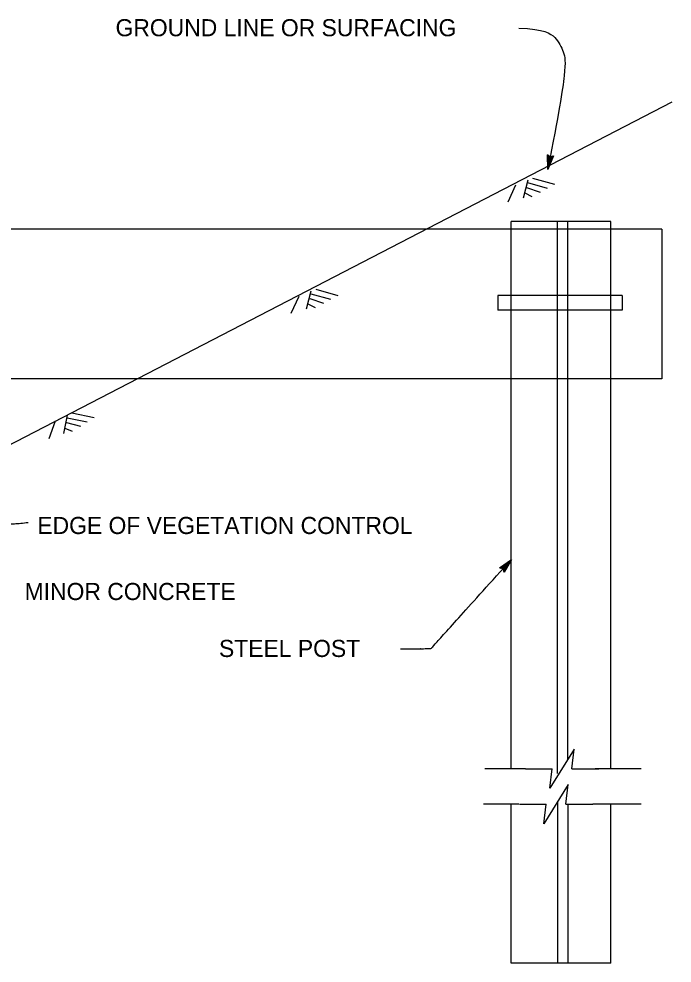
# Model space of a CAD drawing. Extents: x -893 to 867, y -474 to 712.
# Drawn here: x -464.6 to -197.5, y -132.4 to 253.9 of the extents above; entities that cross this region are included whole.
import ezdxf

# ---------------------------------------------------------------- set-up
doc = ezdxf.new("R2010")
doc.units = 0
for name, color, linetype in [('56 Stage 3 Anno', 7, 'Continuous'), ('57 Undefined', 7, 'Continuous'), ('60 Nongeo Data', 7, 'Continuous')]:
    doc.layers.add(name, color=color, linetype=linetype)

msp = doc.modelspace()

# ---------------------------------------------------------------- linework, layer by layer
at = {"layer": '56 Stage 3 Anno'}
for p, q in [((-261.5, 185.79), (-264.69, 178.86)), ((-256.53, 187.92), (-258.44, 180.56)), ((-256.59, 186.91), (-248.56, 184.63)), ((-254.5, 188.78), (-245.53, 186.22)), ((-257.75, 182.73), (-254.85, 181.24)), ((-257.01, 184.93), (-251.38, 183.02)), ((-343.15, 143.33), (-334.18, 140.77)), ((-350.14, 140.34), (-353.34, 133.41)), ((-345.18, 142.47), (-347.09, 135.11)), ((-345.66, 139.48), (-340.03, 137.57)), ((-345.24, 141.46), (-337.21, 139.18)), ((-346.4, 137.28), (-343.5, 135.79)), ((-442.94, 92.73), (-433.81, 90.8)), ((-449.71, 89.26), (-452.41, 82.12)), ((-444.9, 91.73), (-446.3, 84.25)), ((-444.89, 90.72), (-436.73, 89)), ((-445.76, 86.47), (-442.77, 85.18)), ((-445.17, 88.71), (-439.42, 87.2))]:
    msp.add_line(p, q, dxfattribs=at)
for points in [[(-245.91, 197.79), (-248.36, 192.25), (-248.49, 198.3), (-248.19, 198.03), (-248.1, 193.6), (-246.3, 197.65), (-246.68, 197.51), (-247.83, 194.92), (-247.89, 197.75), (-247.59, 197.48), (-247.56, 196.25), (-247.06, 197.38), (-247.36, 197.27), (-248.49, 198.3), (-247.36, 197.27)], [(-268.12, 29.28), (-263.18, 32.78), (-266.17, 27.52), (-266.29, 27.91), (-264.1, 31.76), (-267.72, 29.2), (-267.32, 29.12), (-265.01, 30.77), (-266.4, 28.3), (-266.52, 28.69), (-265.92, 29.76), (-266.92, 29.05), (-266.61, 28.98), (-266.17, 27.52), (-266.61, 28.98)]]:
    msp.add_lwpolyline(points, close=True, dxfattribs=at)
for points, degree in [([(-260.22, 250.14), (-249.57, 249.61), (-244.86, 246.47), (-241.55, 240.36), (-240.72, 234.42), (-243.75, 215.34), (-248.36, 192.25)], 3), ([(-485.63, 64.56), (-476.97, 66.76), (-468.89, 65.37), (-475.08, 52.14), (-473.45, 46.27), (-460.85, 47.89)], 2), ([(-308.48, -3.84), (-296.24, -3.84), (-295.63, -3.22), (-263.32, 32.6)], 2)]:
    msp.add_open_spline(points, degree=degree, dxfattribs=at)
at = {"layer": '60 Nongeo Data'}
for p, q in [((-645.6, -12.02), (-197.47, 219.88)), ((-263.27, 106.96), (-263.27, 170.93)), ((-222.56, 170.93), (-263.27, 170.93)), ((-244.41, -54.78), (-244.41, 171.02)), ((-240.16, -49.08), (-240.16, 170.77)), ((-222.56, 106.96), (-222.56, 170.93)), ((-297.97, 167.88), (-771.73, 167.88)), ((-201.64, 167.88), (-297.97, 167.88)), ((-201.64, 167.88), (-201.64, 106.68)), ((-217.96, 140.72), (-268.76, 140.72)), ((-268.76, 140.72), (-268.76, 134.71)), ((-217.96, 140.72), (-217.96, 134.71)), ((-217.96, 134.71), (-268.76, 134.71)), ((-416.22, 106.68), (-771.73, 106.68)), ((-201.64, 106.68), (-416.22, 106.68)), ((-263.27, -52.87), (-263.27, 106.96)), ((-222.56, -52.87), (-222.56, 106.96)), ((-257.46, -52.87), (-274.03, -52.87)), ((-257.46, -52.87), (-246.46, -52.87)), ((-238.46, -52.87), (-227.46, -52.87)), ((-210.16, -52.87), (-228.89, -52.87)), ((-260.09, -67.35), (-274.57, -67.35)), ((-263.27, -132.39), (-263.27, -67.52)), ((-259.93, -67.37), (-248.93, -67.37)), ((-244.41, -66.54), (-244.41, -132.39)), ((-240.93, -67.37), (-229.93, -67.37)), ((-240.16, -67.35), (-240.16, -132.39)), ((-210.16, -67.35), (-229.83, -67.35)), ((-222.56, -132.39), (-222.56, -67.52)), ((-222.56, -132.39), (-263.27, -132.39))]:
    msp.add_line(p, q, dxfattribs=at)
for points in [[(-238.46, -52.87), (-237.46, -44.87), (-247.46, -60.87), (-246.46, -52.87)], [(-240.93, -67.37), (-239.93, -59.37), (-249.93, -75.37), (-248.93, -67.37)]]:
    msp.add_lwpolyline(points, dxfattribs=at)

# ---------------------------------------------------------------- texts
at = {"layer": '57 Undefined'}
for s, p in [('GROUND LINE OR SURFACING', (-425.08, 246.77)), ('EDGE OF VEGETATION CONTROL', (-457.07, 43.14)), ('MINOR CONCRETE', (-462.26, 16.14)), ('STEEL POST', (-382.78, -7.16))]:
    msp.add_text(s, height=7, dxfattribs=at).set_placement(p)

doc.saveas('drawing.dxf')
